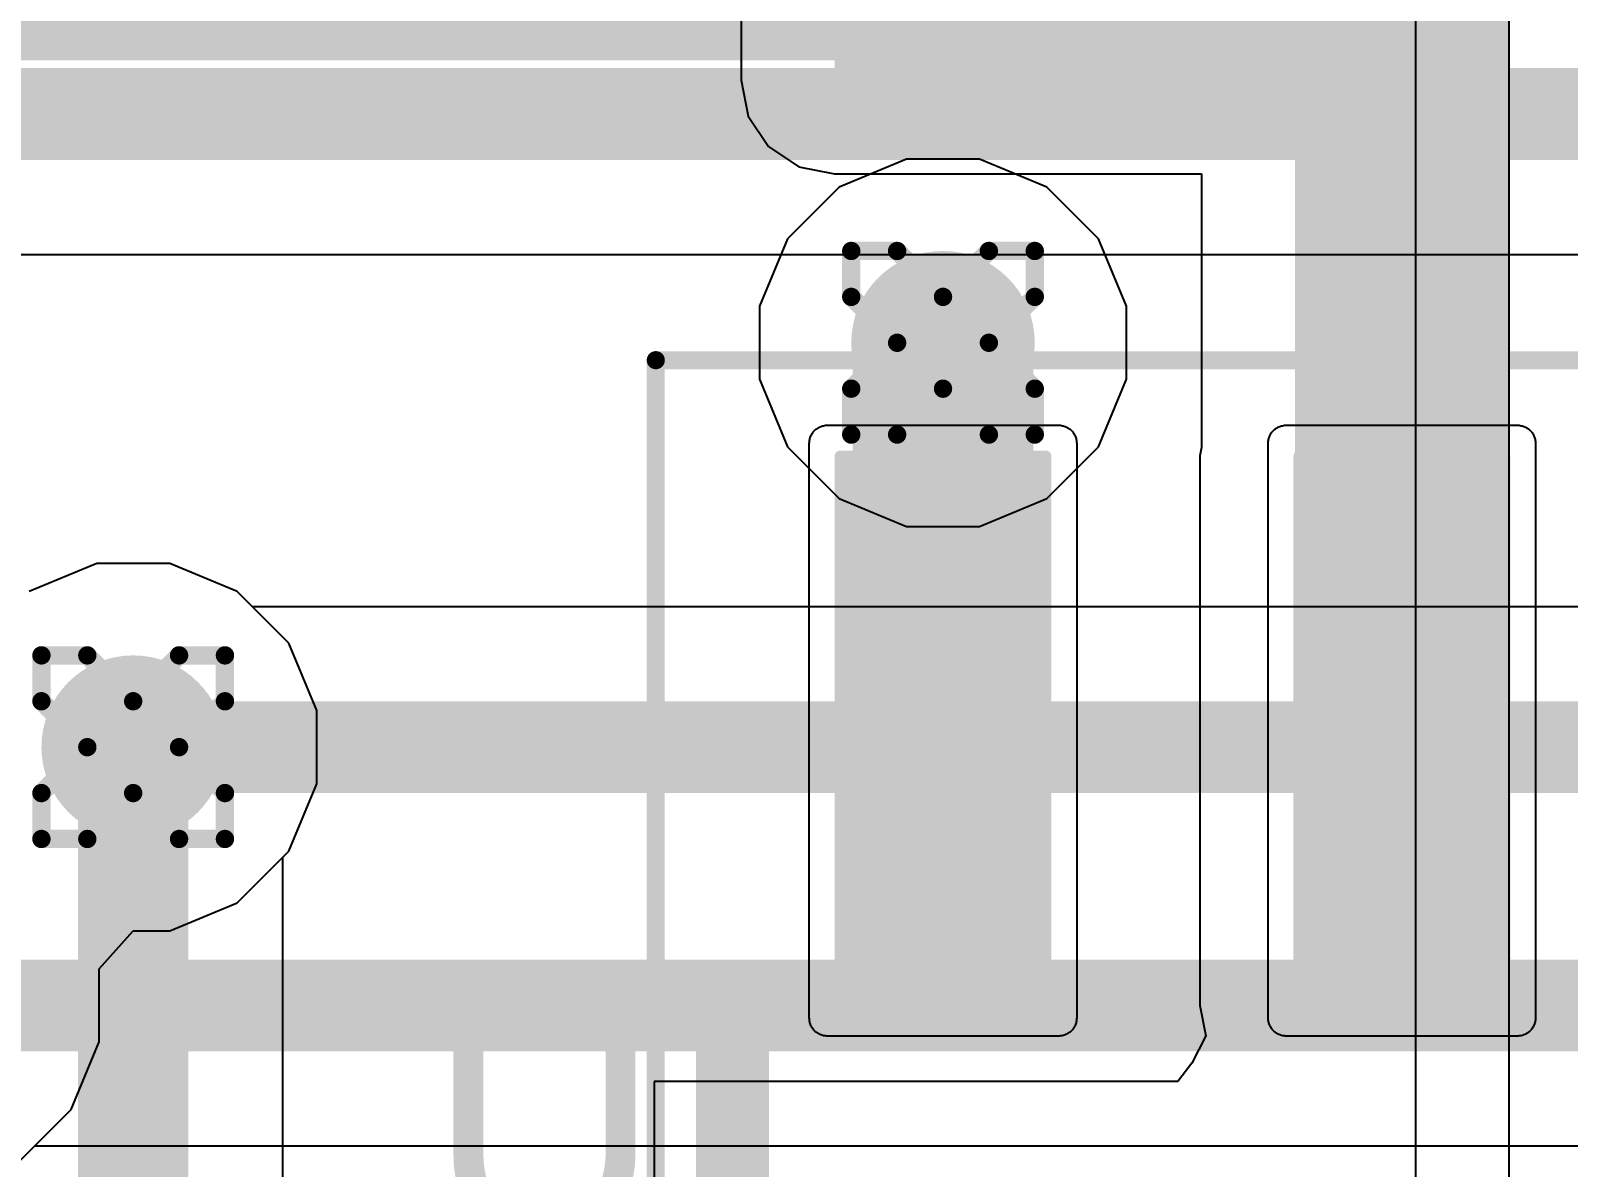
# Model space of a CAD drawing. Header units: inches. Extents: x -0.5 to 14, y -0.2 to 4.7.
# Drawn here: x 0.1242 to 0.2917, y 0.9842 to 1.108 of the extents above; entities that cross this region are included whole.
import ezdxf

# ---------------------------------------------------------------- set-up
doc = ezdxf.new("R2010")
doc.units = ezdxf.units.IN
doc.header["$MEASUREMENT"] = 0
for name, color, linetype in [('Bottom Layer', 5, 'Continuous'), ('Drill Drawing', 1, 'Continuous'), ('GND', 16, 'Continuous'), ('Mechanical 13', 56, 'Continuous'), ('Mechanical 15', 56, 'Continuous'), ('POWER', 76, 'Continuous'), ('Top Layer', 1, 'Continuous'), ('Top Overlay', 2, 'Continuous'), ('Top Paste', 8, 'Continuous'), ('Top Solder', 216, 'Continuous'), ('Via Holes', 16, 'Continuous')]:
    doc.layers.add(name, color=color, linetype=linetype)
doc.styles.add('Arial', font='', dxfattribs={"height": 0.2})
doc.styles.get('Arial').set_extended_font_data('Arial')

# ---------------------------------------------------------------- blocks, each defined once
blk = doc.blocks.new('VLS5045EX_3R3N_24')
at = {"layer": 'Top Overlay'}
for points in [[(0.1, -0.101, 0.005, 0.005, 0), (0.1, -0.091, 0.005, 0.005, 0)], [(-0.1, -0.101, 0.005, 0.005, 0), (0.1, -0.101, 0.005, 0.005, 0)]]:
    blk.add_lwpolyline(points, format="xyseb", dxfattribs=at)
blk.add_lwpolyline([(0.09875, -0.101, 0.0025, 0.0025, 1), (0.10125, -0.101, 0.0025, 0.0025, 1)], format="xyseb", close=True, dxfattribs=at)
blk.add_lwpolyline([(0.09875, -0.101, 0.0025, 0.0025, 1), (0.10125, -0.101, 0.0025, 0.0025, 1)], format="xyseb", close=True, dxfattribs=at)
blk = doc.blocks.new('VREG_LM5017MR_NOPB_30')
at = {"layer": 'Top Layer'}
h = blk.add_hatch(color=1, dxfattribs=at)
edge = h.paths.add_edge_path()
edge.add_arc((-0.13622, -0.01378), 0.000591, 90, 180)
edge.add_line((-0.13681, -0.01378), (-0.13681, -0.03622))
edge.add_arc((-0.13622, -0.03622), 0.000591, 180, 270)
edge.add_line((-0.13622, -0.03681), (-0.07638, -0.03681))
edge.add_arc((-0.07638, -0.03622), 0.000591, 270, 360)
edge.add_line((-0.07579, -0.03622), (-0.07579, -0.01378))
edge.add_arc((-0.07638, -0.01378), 0.000591, 0, 90)
edge.add_line((-0.07638, -0.01319), (-0.13622, -0.01319))
h = blk.add_hatch(color=1, dxfattribs=at)
edge = h.paths.add_edge_path()
edge.add_arc((-0.13622, -0.06378), 0.000591, 90, 180)
edge.add_line((-0.13681, -0.06378), (-0.13681, -0.08622))
edge.add_arc((-0.13622, -0.08622), 0.000591, 180, 270)
edge.add_line((-0.13622, -0.08681), (-0.07638, -0.08681))
edge.add_arc((-0.07638, -0.08622), 0.000591, 270, 360)
edge.add_line((-0.07579, -0.08622), (-0.07579, -0.06378))
edge.add_arc((-0.07638, -0.06378), 0.000591, 0, 90)
edge.add_line((-0.07638, -0.06319), (-0.13622, -0.06319))
at = {"layer": 'Top Paste'}
h = blk.add_hatch(color=8, dxfattribs=at)
edge = h.paths.add_edge_path()
edge.add_arc((-0.13622, -0.01378), 0.000591, 90, 180)
edge.add_line((-0.13681, -0.01378), (-0.13681, -0.03622))
edge.add_arc((-0.13622, -0.03622), 0.000591, 180, 270)
edge.add_line((-0.13622, -0.03681), (-0.07638, -0.03681))
edge.add_arc((-0.07638, -0.03622), 0.000591, 270, 360)
edge.add_line((-0.07579, -0.03622), (-0.07579, -0.01378))
edge.add_arc((-0.07638, -0.01378), 0.000591, 0, 90)
edge.add_line((-0.07638, -0.01319), (-0.13622, -0.01319))
h = blk.add_hatch(color=8, dxfattribs=at)
edge = h.paths.add_edge_path()
edge.add_arc((-0.13622, -0.06378), 0.000591, 90, 180)
edge.add_line((-0.13681, -0.06378), (-0.13681, -0.08622))
edge.add_arc((-0.13622, -0.08622), 0.000591, 180, 270)
edge.add_line((-0.13622, -0.08681), (-0.07638, -0.08681))
edge.add_arc((-0.07638, -0.08622), 0.000591, 270, 360)
edge.add_line((-0.07579, -0.08622), (-0.07579, -0.06378))
edge.add_arc((-0.07638, -0.06378), 0.000591, 0, 90)
edge.add_line((-0.07638, -0.06319), (-0.13622, -0.06319))
at = {"layer": 'Mechanical 13'}
for points in [[(-0.07677, -0.09646, 0.005, 0.005, 0), (-0.07677, 0.09646, 0.005, 0.005, 0)], [(0.07677, -0.09646, 0.005, 0.005, 0), (-0.07677, -0.09646, 0.005, 0.005, 0)]]:
    blk.add_lwpolyline(points, format="xyseb", dxfattribs=at)
blk.add_lwpolyline([(-0.07802, -0.09646, 0.0025, 0.0025, 1), (-0.07552, -0.09646, 0.0025, 0.0025, 1)], format="xyseb", close=True, dxfattribs=at)
blk.add_lwpolyline([(-0.07802, -0.09646, 0.0025, 0.0025, 1), (-0.07552, -0.09646, 0.0025, 0.0025, 1)], format="xyseb", close=True, dxfattribs=at)
at = {"layer": 'Mechanical 15'}
for points in [[(-0.14665, -0.1063, 0.00197, 0.00197, 0), (-0.14665, 0.1063, 0.00197, 0.00197, 0)], [(0.14665, -0.1063, 0.00197, 0.00197, 0), (-0.14665, -0.1063, 0.00197, 0.00197, 0)]]:
    blk.add_lwpolyline(points, format="xyseb", dxfattribs=at)
blk.add_lwpolyline([(-0.14715, -0.1063, 0.000984, 0.000984, 1), (-0.14616, -0.1063, 0.000984, 0.000984, 1)], format="xyseb", close=True, dxfattribs=at)
blk.add_lwpolyline([(-0.14715, -0.1063, 0.000984, 0.000984, 1), (-0.14616, -0.1063, 0.000984, 0.000984, 1)], format="xyseb", close=True, dxfattribs=at)
at = {"layer": 'Top Overlay'}
blk.add_lwpolyline([(0.07677, -0.09941, 0.005, 0.005, 0), (-0.07677, -0.09941, 0.005, 0.005, 0)], format="xyseb", dxfattribs=at)
blk.add_lwpolyline([(-0.07802, -0.09941, 0.0025, 0.0025, 1), (-0.07552, -0.09941, 0.0025, 0.0025, 1)], format="xyseb", close=True, dxfattribs=at)
at = {"layer": 'Top Solder'}
for p, q in [((-0.13947, -0.01179), (-0.13944, -0.0117)), ((-0.13944, -0.0117), (-0.1394, -0.0116)), ((-0.1394, -0.0116), (-0.13935, -0.01151)), ((-0.13935, -0.01151), (-0.1393, -0.01142)), ((-0.1393, -0.01142), (-0.13925, -0.01133)), ((-0.13925, -0.01133), (-0.13919, -0.01124)), ((-0.13919, -0.01124), (-0.13913, -0.01116)), ((-0.13913, -0.01116), (-0.13906, -0.01108)), ((-0.13906, -0.01108), (-0.13899, -0.01101)), ((-0.13899, -0.01101), (-0.13892, -0.01094)), ((-0.13892, -0.01094), (-0.13884, -0.01087)), ((-0.13884, -0.01087), (-0.13876, -0.01081)), ((-0.13876, -0.01081), (-0.13867, -0.01075)), ((-0.13867, -0.01075), (-0.13858, -0.0107)), ((-0.13858, -0.0107), (-0.13849, -0.01065)), ((-0.13849, -0.01065), (-0.1384, -0.0106)), ((-0.1384, -0.0106), (-0.1383, -0.01056)), ((-0.1383, -0.01056), (-0.13821, -0.01053)), ((-0.13821, -0.01053), (-0.13811, -0.0105)), ((-0.13811, -0.0105), (-0.13801, -0.01048)), ((-0.13801, -0.01048), (-0.13791, -0.01046)), ((-0.13791, -0.01046), (-0.1378, -0.01044)), ((-0.1378, -0.01044), (-0.1377, -0.01044)), ((-0.1377, -0.01044), (-0.1376, -0.01043)), ((-0.1376, -0.01043), (-0.075, -0.01043)), ((-0.075, -0.01043), (-0.0749, -0.01044)), ((-0.0749, -0.01044), (-0.07479, -0.01044)), ((-0.07479, -0.01044), (-0.07469, -0.01046)), ((-0.07469, -0.01046), (-0.07459, -0.01048)), ((-0.07459, -0.01048), (-0.07449, -0.0105)), ((-0.07449, -0.0105), (-0.07439, -0.01053)), ((-0.07439, -0.01053), (-0.07429, -0.01056)), ((-0.07429, -0.01056), (-0.0742, -0.0106)), ((-0.0742, -0.0106), (-0.07411, -0.01065)), ((-0.07411, -0.01065), (-0.07402, -0.0107)), ((-0.07402, -0.0107), (-0.07393, -0.01075)), ((-0.07393, -0.01075), (-0.07384, -0.01081)), ((-0.07384, -0.01081), (-0.07376, -0.01087)), ((-0.07376, -0.01087), (-0.07368, -0.01094)), ((-0.07368, -0.01094), (-0.07361, -0.01101)), ((-0.07361, -0.01101), (-0.07354, -0.01108)), ((-0.07354, -0.01108), (-0.07347, -0.01116)), ((-0.07347, -0.01116), (-0.07341, -0.01124)), ((-0.07341, -0.01124), (-0.07335, -0.01133)), ((-0.07335, -0.01133), (-0.0733, -0.01142)), ((-0.0733, -0.01142), (-0.07325, -0.01151)), ((-0.07325, -0.01151), (-0.0732, -0.0116)), ((-0.0732, -0.0116), (-0.07316, -0.0117)), ((-0.07316, -0.0117), (-0.07313, -0.01179)), ((-0.13957, -0.0124), (-0.13956, -0.0123)), ((-0.13957, -0.0376), (-0.13957, -0.0124)), ((-0.13956, -0.0122), (-0.13954, -0.01209)), ((-0.13956, -0.0123), (-0.13956, -0.0122)), ((-0.13954, -0.01209), (-0.13952, -0.01199)), ((-0.13952, -0.01199), (-0.1395, -0.01189)), ((-0.1395, -0.01189), (-0.13947, -0.01179)), ((-0.07313, -0.01179), (-0.0731, -0.01189)), ((-0.0731, -0.01189), (-0.07307, -0.01199)), ((-0.07307, -0.01199), (-0.07306, -0.01209)), ((-0.07306, -0.01209), (-0.07304, -0.0122)), ((-0.07304, -0.0122), (-0.07303, -0.0123)), ((-0.07303, -0.0123), (-0.07303, -0.0124)), ((-0.07303, -0.0124), (-0.07303, -0.0376)), ((-0.13956, -0.0377), (-0.13957, -0.0376)), ((-0.13956, -0.0378), (-0.13956, -0.0377)), ((-0.13954, -0.03791), (-0.13956, -0.0378)), ((-0.13952, -0.03801), (-0.13954, -0.03791)), ((-0.1395, -0.03811), (-0.13952, -0.03801)), ((-0.13947, -0.03821), (-0.1395, -0.03811)), ((-0.13944, -0.0383), (-0.13947, -0.03821)), ((-0.1394, -0.0384), (-0.13944, -0.0383)), ((-0.13935, -0.03849), (-0.1394, -0.0384)), ((-0.1393, -0.03858), (-0.13935, -0.03849)), ((-0.07325, -0.03849), (-0.0733, -0.03858)), ((-0.0732, -0.0384), (-0.07325, -0.03849)), ((-0.07316, -0.0383), (-0.0732, -0.0384)), ((-0.07313, -0.03821), (-0.07316, -0.0383)), ((-0.0731, -0.03811), (-0.07313, -0.03821)), ((-0.07307, -0.03801), (-0.0731, -0.03811)), ((-0.07306, -0.03791), (-0.07307, -0.03801)), ((-0.07304, -0.0378), (-0.07306, -0.03791)), ((-0.07303, -0.0377), (-0.07304, -0.0378)), ((-0.07303, -0.0376), (-0.07303, -0.0377)), ((-0.13925, -0.03867), (-0.1393, -0.03858)), ((-0.13919, -0.03876), (-0.13925, -0.03867)), ((-0.13913, -0.03884), (-0.13919, -0.03876)), ((-0.13906, -0.03892), (-0.13913, -0.03884)), ((-0.13899, -0.03899), (-0.13906, -0.03892)), ((-0.13892, -0.03906), (-0.13899, -0.03899)), ((-0.13884, -0.03913), (-0.13892, -0.03906)), ((-0.13876, -0.03919), (-0.13884, -0.03913)), ((-0.13867, -0.03925), (-0.13876, -0.03919)), ((-0.13858, -0.0393), (-0.13867, -0.03925)), ((-0.13849, -0.03935), (-0.13858, -0.0393)), ((-0.1384, -0.0394), (-0.13849, -0.03935)), ((-0.1383, -0.03944), (-0.1384, -0.0394)), ((-0.13821, -0.03947), (-0.1383, -0.03944)), ((-0.13811, -0.0395), (-0.13821, -0.03947)), ((-0.13801, -0.03952), (-0.13811, -0.0395)), ((-0.13791, -0.03954), (-0.13801, -0.03952)), ((-0.1378, -0.03956), (-0.13791, -0.03954)), ((-0.1377, -0.03956), (-0.1378, -0.03956)), ((-0.1376, -0.03957), (-0.1377, -0.03956)), ((-0.075, -0.03957), (-0.1376, -0.03957)), ((-0.0749, -0.03956), (-0.075, -0.03957)), ((-0.07479, -0.03956), (-0.0749, -0.03956)), ((-0.07469, -0.03954), (-0.07479, -0.03956)), ((-0.07459, -0.03952), (-0.07469, -0.03954)), ((-0.07449, -0.0395), (-0.07459, -0.03952)), ((-0.07439, -0.03947), (-0.07449, -0.0395)), ((-0.07429, -0.03944), (-0.07439, -0.03947)), ((-0.0742, -0.0394), (-0.07429, -0.03944)), ((-0.07411, -0.03935), (-0.0742, -0.0394)), ((-0.07402, -0.0393), (-0.07411, -0.03935)), ((-0.07393, -0.03925), (-0.07402, -0.0393)), ((-0.07384, -0.03919), (-0.07393, -0.03925)), ((-0.07376, -0.03913), (-0.07384, -0.03919)), ((-0.07368, -0.03906), (-0.07376, -0.03913)), ((-0.07361, -0.03899), (-0.07368, -0.03906)), ((-0.07354, -0.03892), (-0.07361, -0.03899)), ((-0.07347, -0.03884), (-0.07354, -0.03892)), ((-0.07341, -0.03876), (-0.07347, -0.03884)), ((-0.07335, -0.03867), (-0.07341, -0.03876)), ((-0.0733, -0.03858), (-0.07335, -0.03867)), ((-0.13954, -0.06209), (-0.13952, -0.06199)), ((-0.13952, -0.06199), (-0.1395, -0.06189)), ((-0.1395, -0.06189), (-0.13947, -0.06179)), ((-0.13947, -0.06179), (-0.13944, -0.0617)), ((-0.13944, -0.0617), (-0.1394, -0.0616)), ((-0.1394, -0.0616), (-0.13935, -0.06151)), ((-0.13935, -0.06151), (-0.1393, -0.06142)), ((-0.1393, -0.06142), (-0.13925, -0.06133)), ((-0.13925, -0.06133), (-0.13919, -0.06124)), ((-0.13919, -0.06124), (-0.13913, -0.06116)), ((-0.13913, -0.06116), (-0.13906, -0.06108)), ((-0.13906, -0.06108), (-0.13899, -0.06101)), ((-0.13899, -0.06101), (-0.13892, -0.06094)), ((-0.13892, -0.06094), (-0.13884, -0.06087)), ((-0.13884, -0.06087), (-0.13876, -0.06081)), ((-0.13876, -0.06081), (-0.13867, -0.06075)), ((-0.13867, -0.06075), (-0.13858, -0.0607)), ((-0.13858, -0.0607), (-0.13849, -0.06065)), ((-0.13849, -0.06065), (-0.1384, -0.0606)), ((-0.1384, -0.0606), (-0.1383, -0.06056)), ((-0.1383, -0.06056), (-0.13821, -0.06053)), ((-0.13821, -0.06053), (-0.13811, -0.0605)), ((-0.13811, -0.0605), (-0.13801, -0.06048)), ((-0.13801, -0.06048), (-0.13791, -0.06046)), ((-0.13791, -0.06046), (-0.1378, -0.06044)), ((-0.1378, -0.06044), (-0.1377, -0.06044)), ((-0.1377, -0.06044), (-0.1376, -0.06043)), ((-0.1376, -0.06043), (-0.075, -0.06043)), ((-0.075, -0.06043), (-0.0749, -0.06044)), ((-0.0749, -0.06044), (-0.07479, -0.06044)), ((-0.07479, -0.06044), (-0.07469, -0.06046)), ((-0.07469, -0.06046), (-0.07459, -0.06048)), ((-0.07459, -0.06048), (-0.07449, -0.0605)), ((-0.07449, -0.0605), (-0.07439, -0.06053)), ((-0.07439, -0.06053), (-0.07429, -0.06056)), ((-0.07429, -0.06056), (-0.0742, -0.0606)), ((-0.0742, -0.0606), (-0.07411, -0.06065)), ((-0.07411, -0.06065), (-0.07402, -0.0607)), ((-0.07402, -0.0607), (-0.07393, -0.06075)), ((-0.07393, -0.06075), (-0.07384, -0.06081)), ((-0.07384, -0.06081), (-0.07376, -0.06087)), ((-0.07376, -0.06087), (-0.07368, -0.06094)), ((-0.07368, -0.06094), (-0.07361, -0.06101)), ((-0.07361, -0.06101), (-0.07354, -0.06108)), ((-0.07354, -0.06108), (-0.07347, -0.06116)), ((-0.07347, -0.06116), (-0.07341, -0.06124)), ((-0.07341, -0.06124), (-0.07335, -0.06133)), ((-0.07335, -0.06133), (-0.0733, -0.06142)), ((-0.0733, -0.06142), (-0.07325, -0.06151)), ((-0.07325, -0.06151), (-0.0732, -0.0616)), ((-0.0732, -0.0616), (-0.07316, -0.0617)), ((-0.07316, -0.0617), (-0.07313, -0.06179)), ((-0.07313, -0.06179), (-0.0731, -0.06189)), ((-0.0731, -0.06189), (-0.07307, -0.06199)), ((-0.07307, -0.06199), (-0.07306, -0.06209)), ((-0.13957, -0.0624), (-0.13956, -0.0623)), ((-0.13957, -0.0876), (-0.13957, -0.0624)), ((-0.13956, -0.0622), (-0.13954, -0.06209)), ((-0.13956, -0.0623), (-0.13956, -0.0622)), ((-0.07306, -0.06209), (-0.07304, -0.0622)), ((-0.07304, -0.0622), (-0.07303, -0.0623)), ((-0.07303, -0.0623), (-0.07303, -0.0624)), ((-0.07303, -0.0624), (-0.07303, -0.0876)), ((-0.13956, -0.0877), (-0.13957, -0.0876)), ((-0.13956, -0.0878), (-0.13956, -0.0877)), ((-0.13954, -0.08791), (-0.13956, -0.0878)), ((-0.13952, -0.08801), (-0.13954, -0.08791)), ((-0.1395, -0.08811), (-0.13952, -0.08801)), ((-0.13947, -0.08821), (-0.1395, -0.08811)), ((-0.13944, -0.0883), (-0.13947, -0.08821)), ((-0.1394, -0.0884), (-0.13944, -0.0883)), ((-0.13935, -0.08849), (-0.1394, -0.0884)), ((-0.1393, -0.08858), (-0.13935, -0.08849)), ((-0.13925, -0.08867), (-0.1393, -0.08858)), ((-0.13919, -0.08876), (-0.13925, -0.08867)), ((-0.13913, -0.08884), (-0.13919, -0.08876)), ((-0.07341, -0.08876), (-0.07347, -0.08884)), ((-0.07335, -0.08867), (-0.07341, -0.08876)), ((-0.0733, -0.08858), (-0.07335, -0.08867)), ((-0.07325, -0.08849), (-0.0733, -0.08858)), ((-0.0732, -0.0884), (-0.07325, -0.08849)), ((-0.07316, -0.0883), (-0.0732, -0.0884)), ((-0.07313, -0.08821), (-0.07316, -0.0883)), ((-0.0731, -0.08811), (-0.07313, -0.08821)), ((-0.07307, -0.08801), (-0.0731, -0.08811)), ((-0.07306, -0.08791), (-0.07307, -0.08801)), ((-0.07304, -0.0878), (-0.07306, -0.08791)), ((-0.07303, -0.0877), (-0.07304, -0.0878)), ((-0.07303, -0.0876), (-0.07303, -0.0877)), ((-0.13906, -0.08892), (-0.13913, -0.08884)), ((-0.13899, -0.08899), (-0.13906, -0.08892)), ((-0.13892, -0.08906), (-0.13899, -0.08899)), ((-0.13884, -0.08913), (-0.13892, -0.08906)), ((-0.13876, -0.08919), (-0.13884, -0.08913)), ((-0.13867, -0.08925), (-0.13876, -0.08919)), ((-0.13858, -0.0893), (-0.13867, -0.08925)), ((-0.13849, -0.08935), (-0.13858, -0.0893)), ((-0.1384, -0.0894), (-0.13849, -0.08935)), ((-0.1383, -0.08944), (-0.1384, -0.0894)), ((-0.13821, -0.08947), (-0.1383, -0.08944)), ((-0.13811, -0.0895), (-0.13821, -0.08947)), ((-0.13801, -0.08952), (-0.13811, -0.0895)), ((-0.13791, -0.08954), (-0.13801, -0.08952)), ((-0.1378, -0.08956), (-0.13791, -0.08954)), ((-0.1377, -0.08956), (-0.1378, -0.08956)), ((-0.1376, -0.08957), (-0.1377, -0.08956)), ((-0.075, -0.08957), (-0.1376, -0.08957)), ((-0.0749, -0.08956), (-0.075, -0.08957)), ((-0.07479, -0.08956), (-0.0749, -0.08956)), ((-0.07469, -0.08954), (-0.07479, -0.08956)), ((-0.07459, -0.08952), (-0.07469, -0.08954)), ((-0.07449, -0.0895), (-0.07459, -0.08952)), ((-0.07439, -0.08947), (-0.07449, -0.0895)), ((-0.07429, -0.08944), (-0.07439, -0.08947)), ((-0.0742, -0.0894), (-0.07429, -0.08944)), ((-0.07411, -0.08935), (-0.0742, -0.0894)), ((-0.07402, -0.0893), (-0.07411, -0.08935)), ((-0.07393, -0.08925), (-0.07402, -0.0893)), ((-0.07384, -0.08919), (-0.07393, -0.08925)), ((-0.07376, -0.08913), (-0.07384, -0.08919)), ((-0.07368, -0.08906), (-0.07376, -0.08913)), ((-0.07361, -0.08899), (-0.07368, -0.08906)), ((-0.07354, -0.08892), (-0.07361, -0.08899)), ((-0.07347, -0.08884), (-0.07354, -0.08892))]:
    blk.add_line(p, q, dxfattribs=at)

msp = doc.modelspace()

# ---------------------------------------------------------------- hatches: boundary and pattern name
at = {"layer": 'Bottom Layer'}
h = msp.add_hatch(color=5, dxfattribs=at)
edge = h.paths.add_edge_path()
edge.add_arc((0.2236, 1.07405), 0.01, 0, 360)
h = msp.add_hatch(color=5, dxfattribs=at)
edge = h.paths.add_edge_path()
edge.add_arc((0.13535, 1.03), 0.01, 0, 360)
at = {"layer": 'GND'}
h = msp.add_hatch(color=16, dxfattribs=at)
edge = h.paths.add_edge_path()
edge.add_arc((0.2236, 1.07405), 0.01, 0, 360)
h = msp.add_hatch(color=16, dxfattribs=at)
edge = h.paths.add_edge_path()
edge.add_arc((0.13535, 1.03), 0.01, 0, 360)
at = {"layer": 'POWER'}
h = msp.add_hatch(color=76, dxfattribs=at)
edge = h.paths.add_edge_path()
edge.add_arc((0.2236, 1.07405), 0.01, 0, 360)
h = msp.add_hatch(color=76, dxfattribs=at)
edge = h.paths.add_edge_path()
edge.add_arc((0.13535, 1.03), 0.01, 0, 360)
at = {"layer": 'Top Layer'}
for points in [[(0.21179, 1.10264), (0.28524, 1.10264), (0.28524, 1.29161), (0.21179, 1.29161)], [(0.26196, 1.0318), (0.28524, 1.0318), (0.28524, 1.29161), (0.26196, 1.29161)], [(0.21376, 1.0318), (0.23344, 1.0318), (0.23344, 1.07405), (0.21376, 1.07405)]]:
    msp.add_hatch(color=1, dxfattribs=at).paths.add_polyline_path(points)
h = msp.add_hatch(color=1, dxfattribs=at)
edge = h.paths.add_edge_path()
edge.add_arc((0.2236, 1.07405), 0.01, 0, 360)
h = msp.add_hatch(color=1, dxfattribs=at)
edge = h.paths.add_edge_path()
edge.add_arc((0.13535, 1.03), 0.01, 0, 360)
at = {"layer": 'Via Holes'}
h = msp.add_hatch(color=7, dxfattribs=at)
edge = h.paths.add_edge_path()
edge.add_arc((0.2236, 1.07405), 0.005, 0, 360)
h = msp.add_hatch(color=7, dxfattribs=at)
edge = h.paths.add_edge_path()
edge.add_arc((0.13535, 1.03), 0.005, 0, 360)

# ---------------------------------------------------------------- linework, layer by layer
at = {"layer": 'Bottom Layer'}
for p, q in [((-0.01474, 1.08367), (0.30144, 1.08367)), ((0.13137, 1.05), (0.12402, 1.04696)), ((0.13933, 1.05), (0.13137, 1.05)), ((0.14668, 1.04696), (0.13933, 1.05)), ((0.14834, 1.04529), (0.14668, 1.04696)), ((0.46401, 1.04529), (0.14834, 1.04529)), ((0.12297, 0.98492), (0.12463, 0.98658)), ((0.12463, 0.98658), (0.44938, 0.98658))]:
    msp.add_line(p, q, dxfattribs=at)
for points in [[(-0.02107, 1.09897, 0.01, 0.01, 0), (0.41144, 1.09897, 0.01, 0.01, 0)], [(0.13535, 1.03, 0.01, 0.01, 0), (0.477, 1.03, 0.01, 0.01, 0)], [(0.11164, 1.00187, 0.01, 0.01, 0), (0.45572, 1.00187, 0.01, 0.01, 0)]]:
    msp.add_lwpolyline(points, format="xyseb", dxfattribs=at)
msp.add_lwpolyline([(0.13285, 1.03, 0.005, 0.005, 1), (0.13785, 1.03, 0.005, 0.005, 1)], format="xyseb", close=True, dxfattribs=at)
at = {"layer": 'Drill Drawing'}
for points in [[(0.2136, 1.07905, 0.002, 0.002, 0), (0.2136, 1.08405, 0.002, 0.002, 0)], [(0.2136, 1.08405, 0.002, 0.002, 0), (0.2186, 1.08405, 0.002, 0.002, 0)], [(0.2186, 1.08405, 0.002, 0.002, 0), (0.2236, 1.07905, 0.002, 0.002, 0)], [(0.2236, 1.07905, 0.002, 0.002, 0), (0.2286, 1.08405, 0.002, 0.002, 0)], [(0.2286, 1.08405, 0.002, 0.002, 0), (0.2336, 1.08405, 0.002, 0.002, 0)], [(0.2336, 1.07905, 0.002, 0.002, 0), (0.2336, 1.08405, 0.002, 0.002, 0)], [(0.2136, 1.07905, 0.002, 0.002, 0), (0.2186, 1.07405, 0.002, 0.002, 0)], [(0.2286, 1.07405, 0.002, 0.002, 0), (0.2336, 1.07905, 0.002, 0.002, 0)], [(0.2136, 1.06905, 0.002, 0.002, 0), (0.2186, 1.07405, 0.002, 0.002, 0)], [(0.2286, 1.07405, 0.002, 0.002, 0), (0.2336, 1.06905, 0.002, 0.002, 0)], [(0.2136, 1.06405, 0.002, 0.002, 0), (0.2136, 1.06905, 0.002, 0.002, 0)], [(0.2186, 1.06405, 0.002, 0.002, 0), (0.2236, 1.06905, 0.002, 0.002, 0)], [(0.2236, 1.06905, 0.002, 0.002, 0), (0.2286, 1.06405, 0.002, 0.002, 0)], [(0.2336, 1.06405, 0.002, 0.002, 0), (0.2336, 1.06905, 0.002, 0.002, 0)], [(0.2136, 1.06405, 0.002, 0.002, 0), (0.2186, 1.06405, 0.002, 0.002, 0)], [(0.2286, 1.06405, 0.002, 0.002, 0), (0.2336, 1.06405, 0.002, 0.002, 0)], [(0.12535, 1.035, 0.002, 0.002, 0), (0.12535, 1.04, 0.002, 0.002, 0)], [(0.12535, 1.04, 0.002, 0.002, 0), (0.13035, 1.04, 0.002, 0.002, 0)], [(0.13035, 1.04, 0.002, 0.002, 0), (0.13535, 1.035, 0.002, 0.002, 0)], [(0.13535, 1.035, 0.002, 0.002, 0), (0.14035, 1.04, 0.002, 0.002, 0)], [(0.14035, 1.04, 0.002, 0.002, 0), (0.14535, 1.04, 0.002, 0.002, 0)], [(0.14535, 1.035, 0.002, 0.002, 0), (0.14535, 1.04, 0.002, 0.002, 0)], [(0.12535, 1.035, 0.002, 0.002, 0), (0.13035, 1.03, 0.002, 0.002, 0)], [(0.14035, 1.03, 0.002, 0.002, 0), (0.14535, 1.035, 0.002, 0.002, 0)], [(0.12535, 1.025, 0.002, 0.002, 0), (0.13035, 1.03, 0.002, 0.002, 0)], [(0.14035, 1.03, 0.002, 0.002, 0), (0.14535, 1.025, 0.002, 0.002, 0)], [(0.12535, 1.02, 0.002, 0.002, 0), (0.12535, 1.025, 0.002, 0.002, 0)], [(0.13035, 1.02, 0.002, 0.002, 0), (0.13535, 1.025, 0.002, 0.002, 0)], [(0.13535, 1.025, 0.002, 0.002, 0), (0.14035, 1.02, 0.002, 0.002, 0)], [(0.14535, 1.02, 0.002, 0.002, 0), (0.14535, 1.025, 0.002, 0.002, 0)], [(0.12535, 1.02, 0.002, 0.002, 0), (0.13035, 1.02, 0.002, 0.002, 0)], [(0.14035, 1.02, 0.002, 0.002, 0), (0.14535, 1.02, 0.002, 0.002, 0)]]:
    msp.add_lwpolyline(points, format="xyseb", dxfattribs=at)
for points in [[(0.2131, 1.08405, 0.001, 0.001, 1), (0.2141, 1.08405, 0.001, 0.001, 1)], [(0.2131, 1.08405, 0.001, 0.001, 1), (0.2141, 1.08405, 0.001, 0.001, 1)], [(0.2181, 1.08405, 0.001, 0.001, 1), (0.2191, 1.08405, 0.001, 0.001, 1)], [(0.2181, 1.08405, 0.001, 0.001, 1), (0.2191, 1.08405, 0.001, 0.001, 1)], [(0.2281, 1.08405, 0.001, 0.001, 1), (0.2291, 1.08405, 0.001, 0.001, 1)], [(0.2281, 1.08405, 0.001, 0.001, 1), (0.2291, 1.08405, 0.001, 0.001, 1)], [(0.2331, 1.08405, 0.001, 0.001, 1), (0.2341, 1.08405, 0.001, 0.001, 1)], [(0.2331, 1.08405, 0.001, 0.001, 1), (0.2341, 1.08405, 0.001, 0.001, 1)], [(0.2131, 1.07905, 0.001, 0.001, 1), (0.2141, 1.07905, 0.001, 0.001, 1)], [(0.2131, 1.07905, 0.001, 0.001, 1), (0.2141, 1.07905, 0.001, 0.001, 1)], [(0.2231, 1.07905, 0.001, 0.001, 1), (0.2241, 1.07905, 0.001, 0.001, 1)], [(0.2231, 1.07905, 0.001, 0.001, 1), (0.2241, 1.07905, 0.001, 0.001, 1)], [(0.2331, 1.07905, 0.001, 0.001, 1), (0.2341, 1.07905, 0.001, 0.001, 1)], [(0.2331, 1.07905, 0.001, 0.001, 1), (0.2341, 1.07905, 0.001, 0.001, 1)], [(0.2181, 1.07405, 0.001, 0.001, 1), (0.2191, 1.07405, 0.001, 0.001, 1)], [(0.2181, 1.07405, 0.001, 0.001, 1), (0.2191, 1.07405, 0.001, 0.001, 1)], [(0.2281, 1.07405, 0.001, 0.001, 1), (0.2291, 1.07405, 0.001, 0.001, 1)], [(0.2281, 1.07405, 0.001, 0.001, 1), (0.2291, 1.07405, 0.001, 0.001, 1)], [(0.2131, 1.06905, 0.001, 0.001, 1), (0.2141, 1.06905, 0.001, 0.001, 1)], [(0.2131, 1.06905, 0.001, 0.001, 1), (0.2141, 1.06905, 0.001, 0.001, 1)], [(0.2231, 1.06905, 0.001, 0.001, 1), (0.2241, 1.06905, 0.001, 0.001, 1)], [(0.2231, 1.06905, 0.001, 0.001, 1), (0.2241, 1.06905, 0.001, 0.001, 1)], [(0.2331, 1.06905, 0.001, 0.001, 1), (0.2341, 1.06905, 0.001, 0.001, 1)], [(0.2331, 1.06905, 0.001, 0.001, 1), (0.2341, 1.06905, 0.001, 0.001, 1)], [(0.2131, 1.06405, 0.001, 0.001, 1), (0.2141, 1.06405, 0.001, 0.001, 1)], [(0.2131, 1.06405, 0.001, 0.001, 1), (0.2141, 1.06405, 0.001, 0.001, 1)], [(0.2181, 1.06405, 0.001, 0.001, 1), (0.2191, 1.06405, 0.001, 0.001, 1)], [(0.2181, 1.06405, 0.001, 0.001, 1), (0.2191, 1.06405, 0.001, 0.001, 1)], [(0.2281, 1.06405, 0.001, 0.001, 1), (0.2291, 1.06405, 0.001, 0.001, 1)], [(0.2281, 1.06405, 0.001, 0.001, 1), (0.2291, 1.06405, 0.001, 0.001, 1)], [(0.2331, 1.06405, 0.001, 0.001, 1), (0.2341, 1.06405, 0.001, 0.001, 1)], [(0.2331, 1.06405, 0.001, 0.001, 1), (0.2341, 1.06405, 0.001, 0.001, 1)], [(0.12485, 1.04, 0.001, 0.001, 1), (0.12585, 1.04, 0.001, 0.001, 1)], [(0.12485, 1.04, 0.001, 0.001, 1), (0.12585, 1.04, 0.001, 0.001, 1)], [(0.12985, 1.04, 0.001, 0.001, 1), (0.13085, 1.04, 0.001, 0.001, 1)], [(0.12985, 1.04, 0.001, 0.001, 1), (0.13085, 1.04, 0.001, 0.001, 1)], [(0.13985, 1.04, 0.001, 0.001, 1), (0.14085, 1.04, 0.001, 0.001, 1)], [(0.13985, 1.04, 0.001, 0.001, 1), (0.14085, 1.04, 0.001, 0.001, 1)], [(0.14485, 1.04, 0.001, 0.001, 1), (0.14585, 1.04, 0.001, 0.001, 1)], [(0.14485, 1.04, 0.001, 0.001, 1), (0.14585, 1.04, 0.001, 0.001, 1)], [(0.12485, 1.035, 0.001, 0.001, 1), (0.12585, 1.035, 0.001, 0.001, 1)], [(0.12485, 1.035, 0.001, 0.001, 1), (0.12585, 1.035, 0.001, 0.001, 1)], [(0.13485, 1.035, 0.001, 0.001, 1), (0.13585, 1.035, 0.001, 0.001, 1)], [(0.13485, 1.035, 0.001, 0.001, 1), (0.13585, 1.035, 0.001, 0.001, 1)], [(0.14485, 1.035, 0.001, 0.001, 1), (0.14585, 1.035, 0.001, 0.001, 1)], [(0.14485, 1.035, 0.001, 0.001, 1), (0.14585, 1.035, 0.001, 0.001, 1)], [(0.12985, 1.03, 0.001, 0.001, 1), (0.13085, 1.03, 0.001, 0.001, 1)], [(0.12985, 1.03, 0.001, 0.001, 1), (0.13085, 1.03, 0.001, 0.001, 1)], [(0.13985, 1.03, 0.001, 0.001, 1), (0.14085, 1.03, 0.001, 0.001, 1)], [(0.13985, 1.03, 0.001, 0.001, 1), (0.14085, 1.03, 0.001, 0.001, 1)], [(0.12485, 1.025, 0.001, 0.001, 1), (0.12585, 1.025, 0.001, 0.001, 1)], [(0.12485, 1.025, 0.001, 0.001, 1), (0.12585, 1.025, 0.001, 0.001, 1)], [(0.13485, 1.025, 0.001, 0.001, 1), (0.13585, 1.025, 0.001, 0.001, 1)], [(0.13485, 1.025, 0.001, 0.001, 1), (0.13585, 1.025, 0.001, 0.001, 1)], [(0.14485, 1.025, 0.001, 0.001, 1), (0.14585, 1.025, 0.001, 0.001, 1)], [(0.14485, 1.025, 0.001, 0.001, 1), (0.14585, 1.025, 0.001, 0.001, 1)], [(0.12485, 1.02, 0.001, 0.001, 1), (0.12585, 1.02, 0.001, 0.001, 1)], [(0.12485, 1.02, 0.001, 0.001, 1), (0.12585, 1.02, 0.001, 0.001, 1)], [(0.12985, 1.02, 0.001, 0.001, 1), (0.13085, 1.02, 0.001, 0.001, 1)], [(0.12985, 1.02, 0.001, 0.001, 1), (0.13085, 1.02, 0.001, 0.001, 1)], [(0.13985, 1.02, 0.001, 0.001, 1), (0.14085, 1.02, 0.001, 0.001, 1)], [(0.13985, 1.02, 0.001, 0.001, 1), (0.14085, 1.02, 0.001, 0.001, 1)], [(0.14485, 1.02, 0.001, 0.001, 1), (0.14585, 1.02, 0.001, 0.001, 1)], [(0.14485, 1.02, 0.001, 0.001, 1), (0.14585, 1.02, 0.001, 0.001, 1)]]:
    msp.add_lwpolyline(points, format="xyseb", close=True, dxfattribs=at)
at = {"layer": 'GND'}
for p, q in [((0.13137, 1.05), (0.12402, 1.04696)), ((0.13933, 1.05), (0.13137, 1.05)), ((0.14668, 1.04696), (0.13933, 1.05)), ((0.15231, 1.04133), (0.14668, 1.04696)), ((0.15535, 1.03398), (0.15231, 1.04133)), ((0.15535, 1.02602), (0.15535, 1.03398)), ((0.15231, 1.01867), (0.15535, 1.02602)), ((0.14668, 1.01304), (0.15231, 1.01867)), ((0.13933, 1.01), (0.14668, 1.01304)), ((0.13164, 1.00585), (0.13533, 1.01)), ((0.13533, 1.01), (0.13933, 1.01)), ((0.13164, 0.9979), (0.13164, 1.00585)), ((0.12859, 0.99055), (0.13164, 0.9979)), ((0.12297, 0.98492), (0.12859, 0.99055))]:
    msp.add_line(p, q, dxfattribs=at)
at = {"layer": 'POWER'}
for p, q in [((0.2751, 1.12831), (0.2751, 0.96699)), ((0.28529, 0.9613), (0.28529, 1.12831)), ((0.21962, 1.09405), (0.21227, 1.09101)), ((0.22758, 1.09405), (0.21962, 1.09405)), ((0.23493, 1.09101), (0.22758, 1.09405)), ((0.21227, 1.09101), (0.20665, 1.08538)), ((0.24056, 1.08538), (0.23493, 1.09101)), ((0.20665, 1.08538), (0.2036, 1.07803)), ((0.2436, 1.07803), (0.24056, 1.08538)), ((0.2036, 1.07803), (0.2036, 1.07007)), ((0.2436, 1.07007), (0.2436, 1.07803)), ((0.2036, 1.07007), (0.20665, 1.06272)), ((0.24056, 1.06272), (0.2436, 1.07007)), ((0.20665, 1.06272), (0.21227, 1.0571)), ((0.23493, 1.0571), (0.24056, 1.06272)), ((0.21227, 1.0571), (0.21962, 1.05405)), ((0.22758, 1.05405), (0.23493, 1.0571)), ((0.21962, 1.05405), (0.22758, 1.05405)), ((0.13137, 1.05), (0.12402, 1.04696)), ((0.13933, 1.05), (0.13137, 1.05)), ((0.14668, 1.04696), (0.13933, 1.05)), ((0.15231, 1.04133), (0.14668, 1.04696)), ((0.15535, 1.03398), (0.15231, 1.04133)), ((0.15535, 1.02602), (0.15535, 1.03398)), ((0.15231, 1.01867), (0.15535, 1.02602)), ((0.14668, 1.01304), (0.15231, 1.01867)), ((0.13933, 1.01), (0.14668, 1.01304)), ((0.13164, 1.00585), (0.13533, 1.01)), ((0.13533, 1.01), (0.13933, 1.01)), ((0.13164, 0.9979), (0.13164, 1.00585)), ((0.12859, 0.99055), (0.13164, 0.9979)), ((0.12297, 0.98492), (0.12859, 0.99055))]:
    msp.add_line(p, q, dxfattribs=at)
at = {"layer": 'Top Layer'}
for p, q in [((0.20159, 1.14191), (0.20159, 1.10264)), ((0.20159, 1.10264), (0.20237, 1.09874)), ((0.20237, 1.09874), (0.20458, 1.09543)), ((0.20458, 1.09543), (0.20789, 1.09322)), ((0.20789, 1.09322), (0.21179, 1.09244)), ((0.21179, 1.09244), (0.25177, 1.09244)), ((0.25177, 1.09244), (0.25177, 1.06264)), ((0.25177, 1.06264), (0.25158, 1.06172)), ((0.25158, 1.06172), (0.25158, 1.00187)), ((0.13137, 1.05), (0.12402, 1.04696)), ((0.13933, 1.05), (0.13137, 1.05)), ((0.14668, 1.04696), (0.13933, 1.05)), ((0.15231, 1.04133), (0.14668, 1.04696)), ((0.15535, 1.03398), (0.15231, 1.04133)), ((0.15535, 1.02602), (0.15535, 1.03398)), ((0.15231, 1.01867), (0.15535, 1.02602)), ((0.15166, 1.01803), (0.15231, 1.01867)), ((0.15166, 0.82255), (0.15166, 1.01803)), ((0.25158, 1.00187), (0.25224, 0.99857)), ((0.25224, 0.99857), (0.25072, 0.99557)), ((0.25072, 0.99557), (0.24918, 0.99357)), ((0.24918, 0.99357), (0.19214, 0.99357)), ((0.19214, 0.99357), (0.19214, 0.85743))]:
    msp.add_line(p, q, dxfattribs=at)
msp.add_lwpolyline([(0.13535, 0.41119, 0.012, 0.012, 0), (0.13535, 1.03, 0.012, 0.012, 0)], format="xyseb", dxfattribs=at)
msp.add_lwpolyline([(0.13235, 1.03, 0.006, 0.006, 1), (0.13835, 1.03, 0.006, 0.006, 1)], format="xyseb", close=True, dxfattribs=at)

# ---------------------------------------------------------------- block references
msp.add_blockref('VLS5045EX_3R3N_24', (0.17253, 1.20832))
at = {"rotation": 270}
msp.add_blockref('VREG_LM5017MR_NOPB_30', (0.2986, 0.9255), dxfattribs=at)

# ---------------------------------------------------------------- texts
at = {"layer": 'Top Overlay', "style": 'Arial'}
msp.add_text('U', height=0.025, dxfattribs=at).set_placement((0.16756, 0.97645))

doc.saveas('drawing.dxf')
